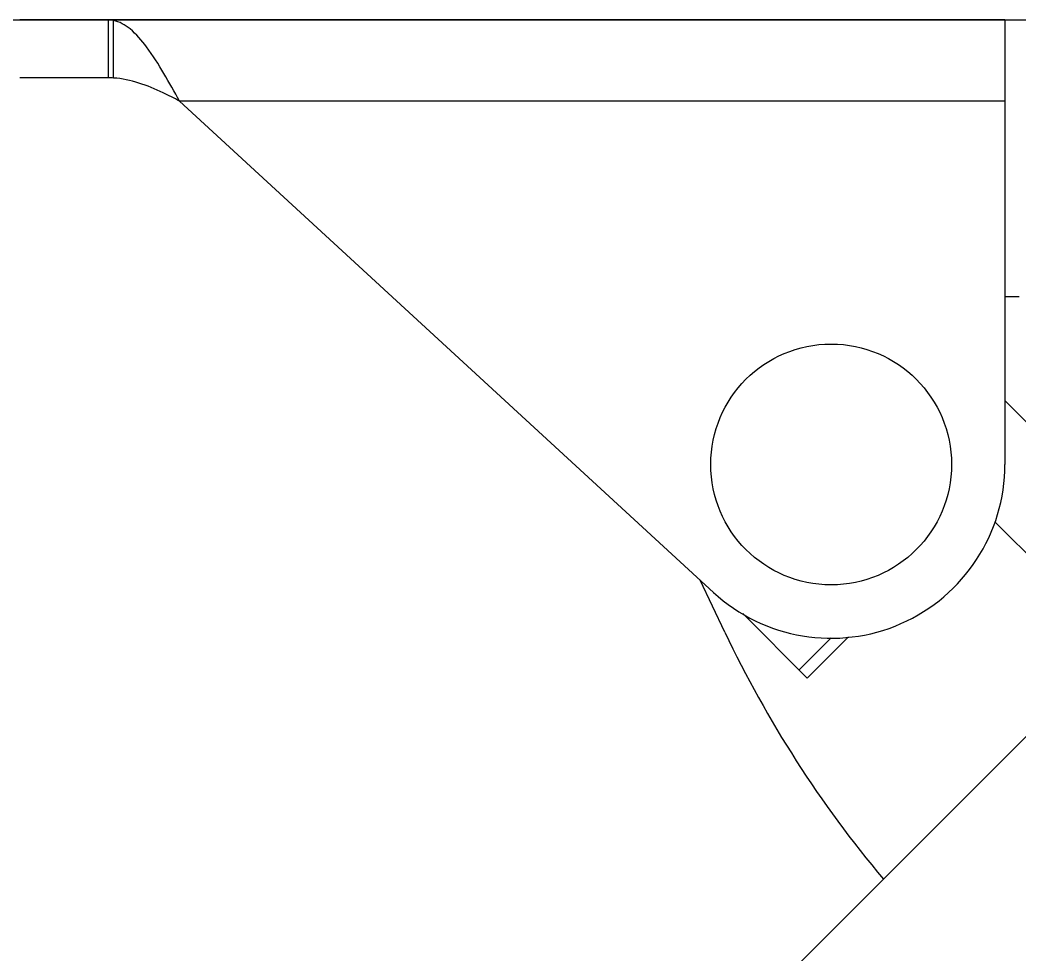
# Model space of a CAD drawing. Extents: x 4995099 to 5303443, y 4627657 to 4889583.
# Drawn here: x 5057031 to 5057912, y 4740505 to 4741329 of the extents above; entities that cross this region are included whole.
import ezdxf

# ---------------------------------------------------------------- set-up
doc = ezdxf.new("R2010")
doc.units = 0
doc.header["$LTSCALE"] = 1000
doc.header["$MEASUREMENT"] = 0
doc.layers.get('0').update_dxf_attribs({"color": 4, "linetype": 'CONTINUOUS'})
doc.layers.add('BZ', color=2, linetype='CONTINUOUS')

msp = doc.modelspace()

# ---------------------------------------------------------------- linework, layer by layer
for p, q in [((5057899.49, 4741328.57), (5057030.63, 4741328.57)), ((5057108.84, 4741277.46), (5057108.84, 4741328.57)), ((5057113.14, 4741277.33), (5057113.14, 4741328.13)), ((5057899.49, 4741328.57), (5057899.49, 4740936.48)), ((5057108.84, 4741277.46), (5057030.63, 4741277.46)), ((5057899.49, 4741257.01), (5057171.4, 4741257.01)), ((5057642.34, 4740823.65), (5057171.4, 4741257.01)), ((5057899.49, 4741084.68), (5057911.9, 4741084.67)), ((5058309.95, 4740582.31), (5057899.49, 4740992.76)), ((5058252.12, 4740524.49), (5057890.67, 4740885.94)), ((5057652.39, 4740788.52), (5057630.52, 4740834.53)), ((5057668.14, 4740804.89), (5057725.06, 4740747.98)), ((5057746.13, 4740783.51), (5057717.83, 4740755.21)), ((5057761.46, 4740784.39), (5057725.06, 4740747.98)), ((5057977.46, 4740755.78), (5057681.11, 4740459.43))]:
    msp.add_line(p, q)
msp.add_circle((5057746.17, 4740936.48), 106.23)
for centre, radius, start, end in [((5057108.78, 4741201.09), 76.37, 86.72894, 89.95881), ((5057746.17, 4740936.48), 153.33, 227.37964, 0), ((5058575.56, 4741227.42), 1022.19, 205.42767, 219.9808)]:
    msp.add_arc(centre, radius, start, end)
msp.add_open_spline([(5057113.14, 4741328.13), (5057111.72, 4741328.41), (5057110.28, 4741328.57), (5057108.84, 4741328.57)], degree=3)
for points, knots in [([(5057171.4, 4741257.01), (5057162.33, 4741273.29), (5057149.96, 4741296.15), (5057129.86, 4741320.24), (5057118.5, 4741327.07), (5057113.14, 4741328.13)], [0, 0, 0, 0, 0.595771, 0.825429, 1, 1, 1, 1]), ([(5057171.4, 4741257.01), (5057166.57, 4741259.49), (5057148.31, 4741268.89), (5057128.31, 4741276.48), (5057113.14, 4741277.33)], [0, 0, 0, 0, 0.263255, 1, 1, 1, 1])]:
    msp.add_open_spline(points, degree=3, knots=knots)
at = {"layer": 'BZ'}
msp.add_line((5056246.1, 4741328.57), (5075116.1, 4741328.57), dxfattribs=at)

doc.saveas('drawing.dxf')
